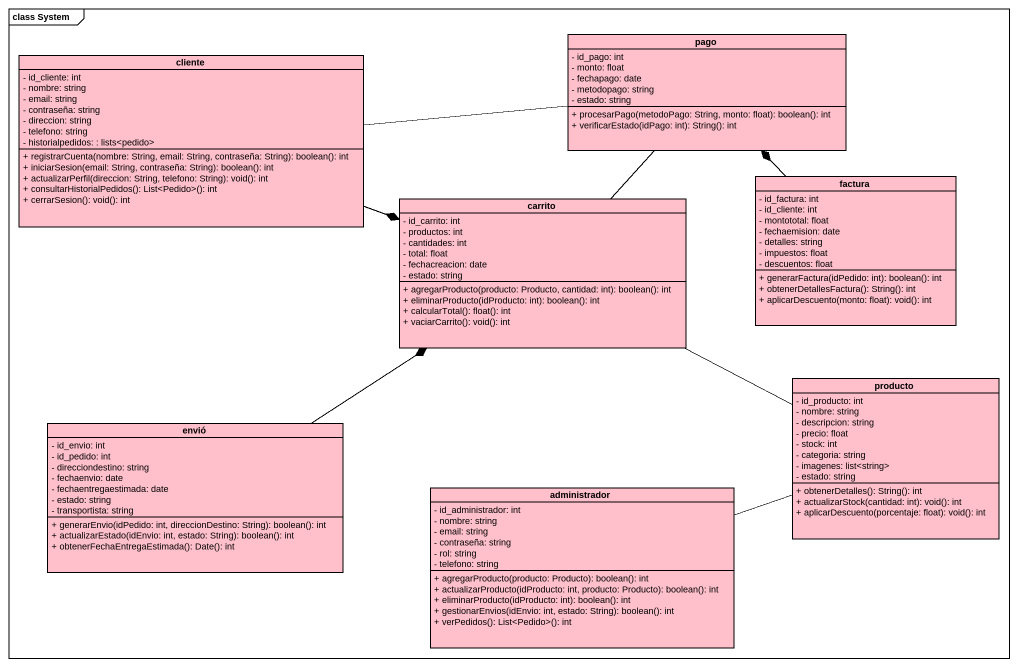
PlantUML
@startuml
mainframe class System
hide circle
hide empty members
skinparam classAttributeIconSize 0
class pago #FFC0CB {
  - id_pago: int
  - monto: float
  - fechapago: date
  - metodopago: string
  - estado: string
  + procesarPago(metodoPago: String, monto: float): boolean(): int
  + verificarEstado(idPago: int): String(): int
}
class cliente #FFC0CB {
  - id_cliente: int
  - nombre: string
  - email: string
  - contraseña: string
  - direccion: string
  - telefono: string
  - historialpedidos: : lists<pedido>
  + registrarCuenta(nombre: String, email: String, contraseña: String): boolean(): int
  + iniciarSesion(email: String, contraseña: String): boolean(): int
  + actualizarPerfil(direccion: String, telefono: String): void(): int
  + consultarHistorialPedidos(): List<Pedido>(): int
  + cerrarSesion(): void(): int
}
class carrito #FFC0CB {
  - id_carrito: int
  - productos: int
  - cantidades: int
  - total: float
  - fechacreacion: date
  - estado: string
  + agregarProducto(producto: Producto, cantidad: int): boolean(): int
  + eliminarProducto(idProducto: int): boolean(): int
  + calcularTotal(): float(): int
  + vaciarCarrito(): void(): int
}
class factura #FFC0CB {
  - id_factura: int
  - id_cliente: int
  - montototal: float
  - fechaemision: date
  - detalles: string
  - impuestos: float
  - descuentos: float
  + generarFactura(idPedido: int): boolean(): int
  + obtenerDetallesFactura(): String(): int
  + aplicarDescuento(monto: float): void(): int
}
class producto #FFC0CB {
  - id_producto: int
  - nombre: string
  - descripcion: string
  - precio: float
  - stock: int
  - categoria: string
  - imagenes: list<string>
  - estado: string
  + obtenerDetalles(): String(): int
  + actualizarStock(cantidad: int): void(): int
  + aplicarDescuento(porcentaje: float): void(): int
}
class envió #FFC0CB {
  - id_envio: int
  - id_pedido: int
  - direcciondestino: string
  - fechaenvio: date
  - fechaentregaestimada: date
  - estado: string
  - transportista: string
  + generarEnvio(idPedido: int, direccionDestino: String): boolean(): int
  + actualizarEstado(idEnvio: int, estado: String): boolean(): int
  + obtenerFechaEntregaEstimada(): Date(): int
}
class administrador #FFC0CB {
  - id_administrador: int
  - nombre: string
  - email: string
  - contraseña: string
  - rol: string
  - telefono: string
  + agregarProducto(producto: Producto): boolean(): int
  + actualizarProducto(idProducto: int, producto: Producto): boolean(): int
  + eliminarProducto(idProducto: int): boolean(): int
  + gestionarEnvios(idEnvio: int, estado: String): boolean(): int
  + verPedidos(): List<Pedido>(): int
}
pago -- carrito
cliente -right- pago
cliente -right- pago
cliente -right-* carrito
carrito -left- cliente
carrito -right- producto
factura -up-* pago
envió -up-* carrito
administrador -right- producto
@enduml
